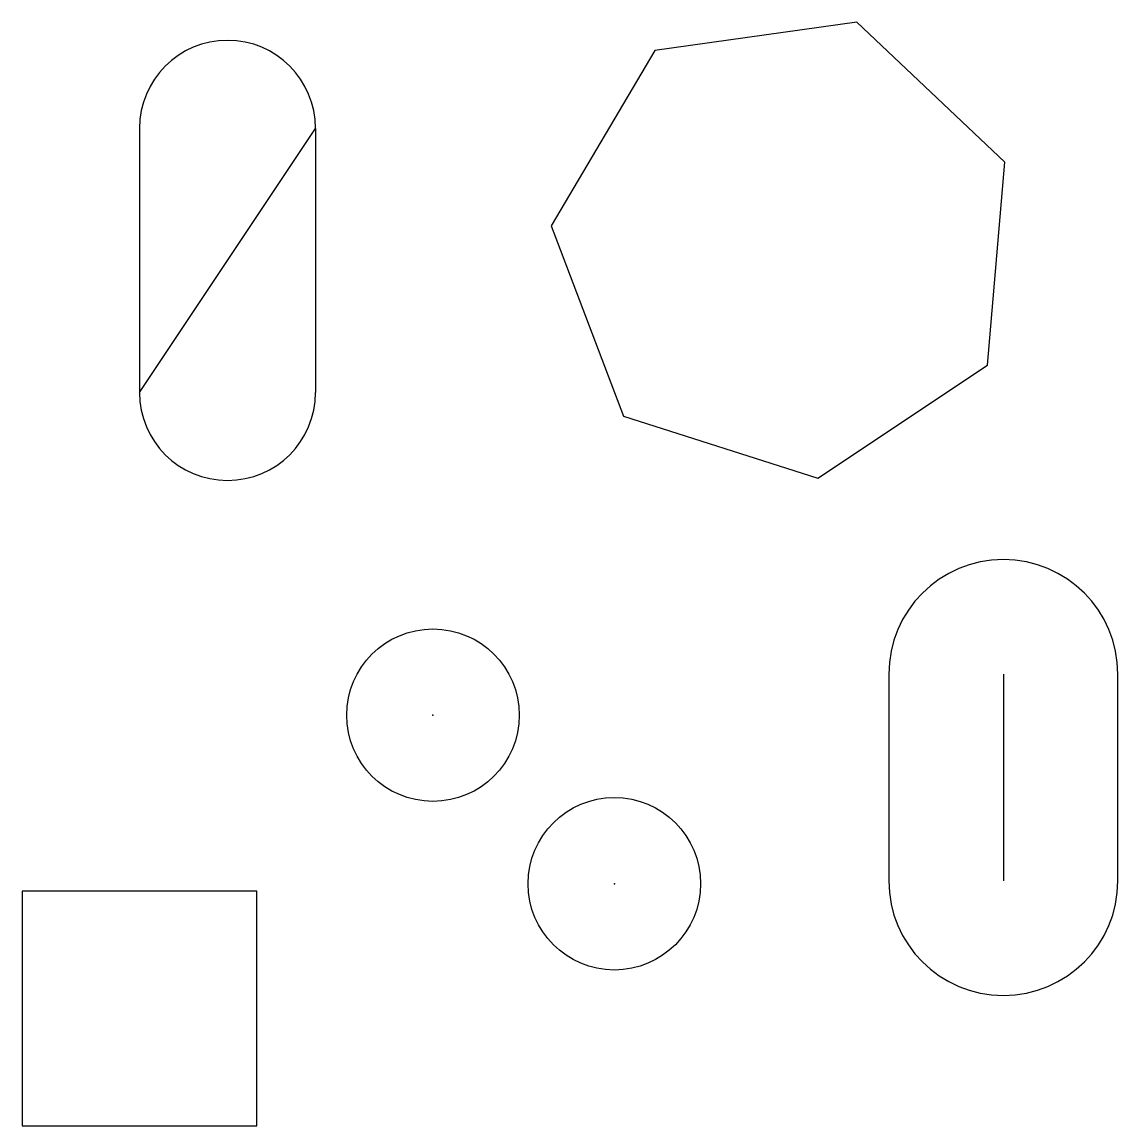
# Model space of a CAD drawing. Header units: inches. Extents: x 0 to 9.33, y 0 to 9.41.
import ezdxf

# ---------------------------------------------------------------- set-up
doc = ezdxf.new("R2010")
doc.units = ezdxf.units.IN
doc.header["$MEASUREMENT"] = 0

msp = doc.modelspace()

# ---------------------------------------------------------------- linework, layer by layer
for p, q in [((1, 8.5), (1, 6.25)), ((1, 6.25), (2.5, 8.5)), ((2.5, 8.5), (2.5, 6.25)), ((8.3584, 3.8494), (8.3584, 2.0874))]:
    msp.add_line(p, q)
for points in [[(8.2224, 6.4816), (8.3701, 8.2116), (7.1096, 9.4058), (5.3901, 9.1649), (4.5063, 7.6703), (5.1238, 6.0474), (6.7776, 5.5184)], [(0, 0), (2, 0), (2, 2), (0, 2)]]:
    msp.add_lwpolyline(points, close=True)
msp.add_lwpolyline([(7.3825, 3.8494), (7.3825, 2.0874, 1), (9.3342, 2.0874), (9.3342, 3.8494, 1), (7.3825, 3.8494)], format="xyb")
for centre in [(3.5, 3.5), (5.0451, 2.0633)]:
    msp.add_circle(centre, 0.7349)
for centre, start, end in [((1.75, 8.5), 0, 180), ((1.75, 6.25), 180, 0)]:
    msp.add_arc(centre, 0.75, start, end)
for p in [(3.5, 3.5), (5.0451, 2.0633)]:
    msp.add_point(p)

doc.saveas('drawing.dxf')
